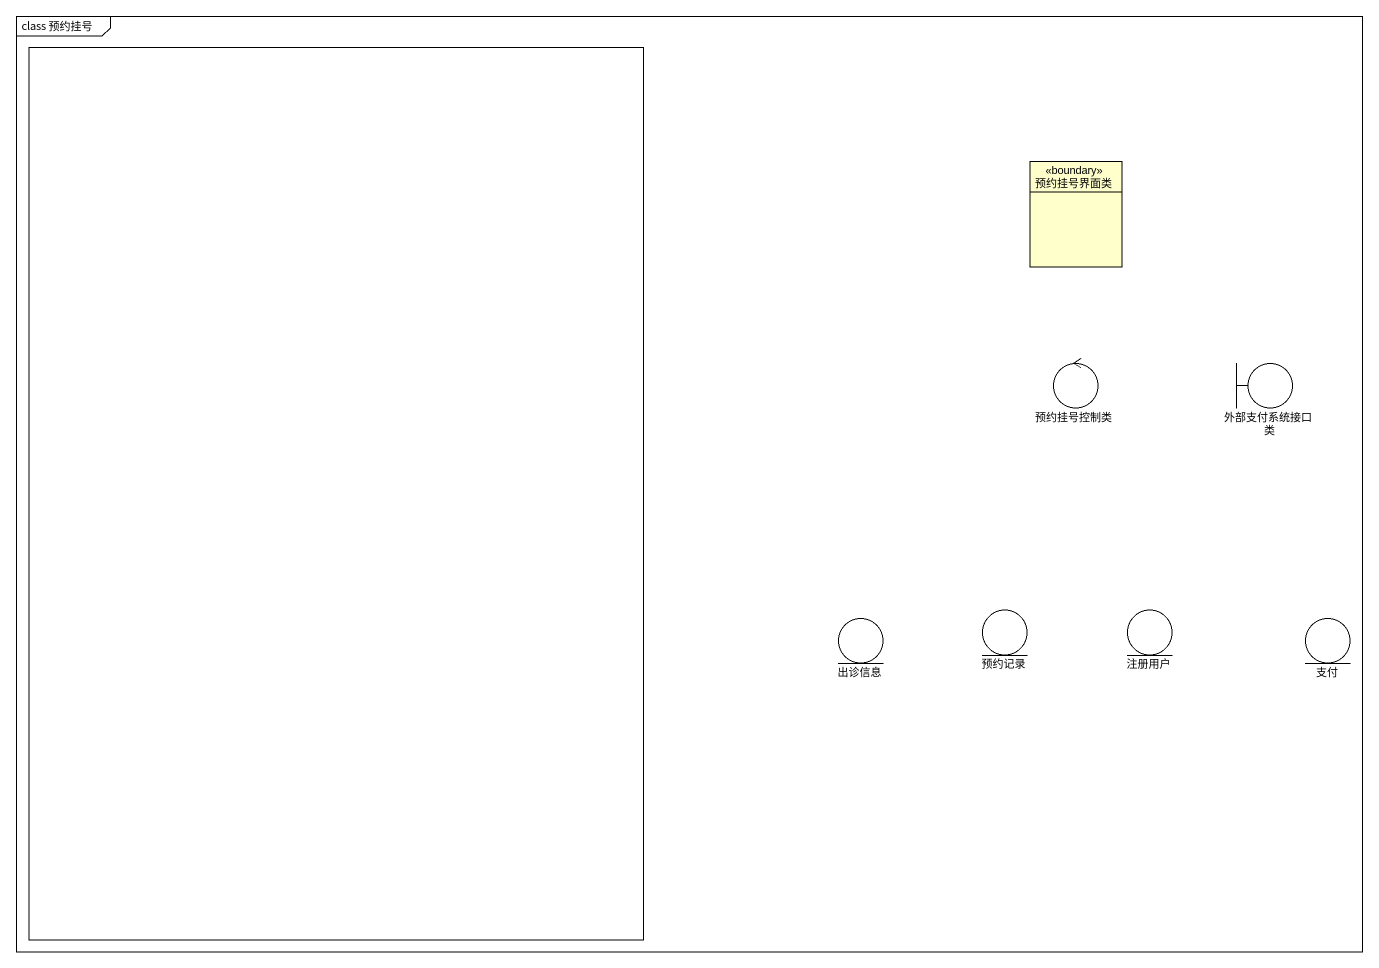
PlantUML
@startuml
mainframe class 预约挂号
allowmixing
hide circle
hide empty members
rectangle " " as rectangle1
enum 预约挂号界面类 <<boundary>>
control 预约挂号控制类
boundary 外部支付系统接口类
entity 出诊信息
entity 预约记录
entity 注册用户
entity 支付
@enduml
